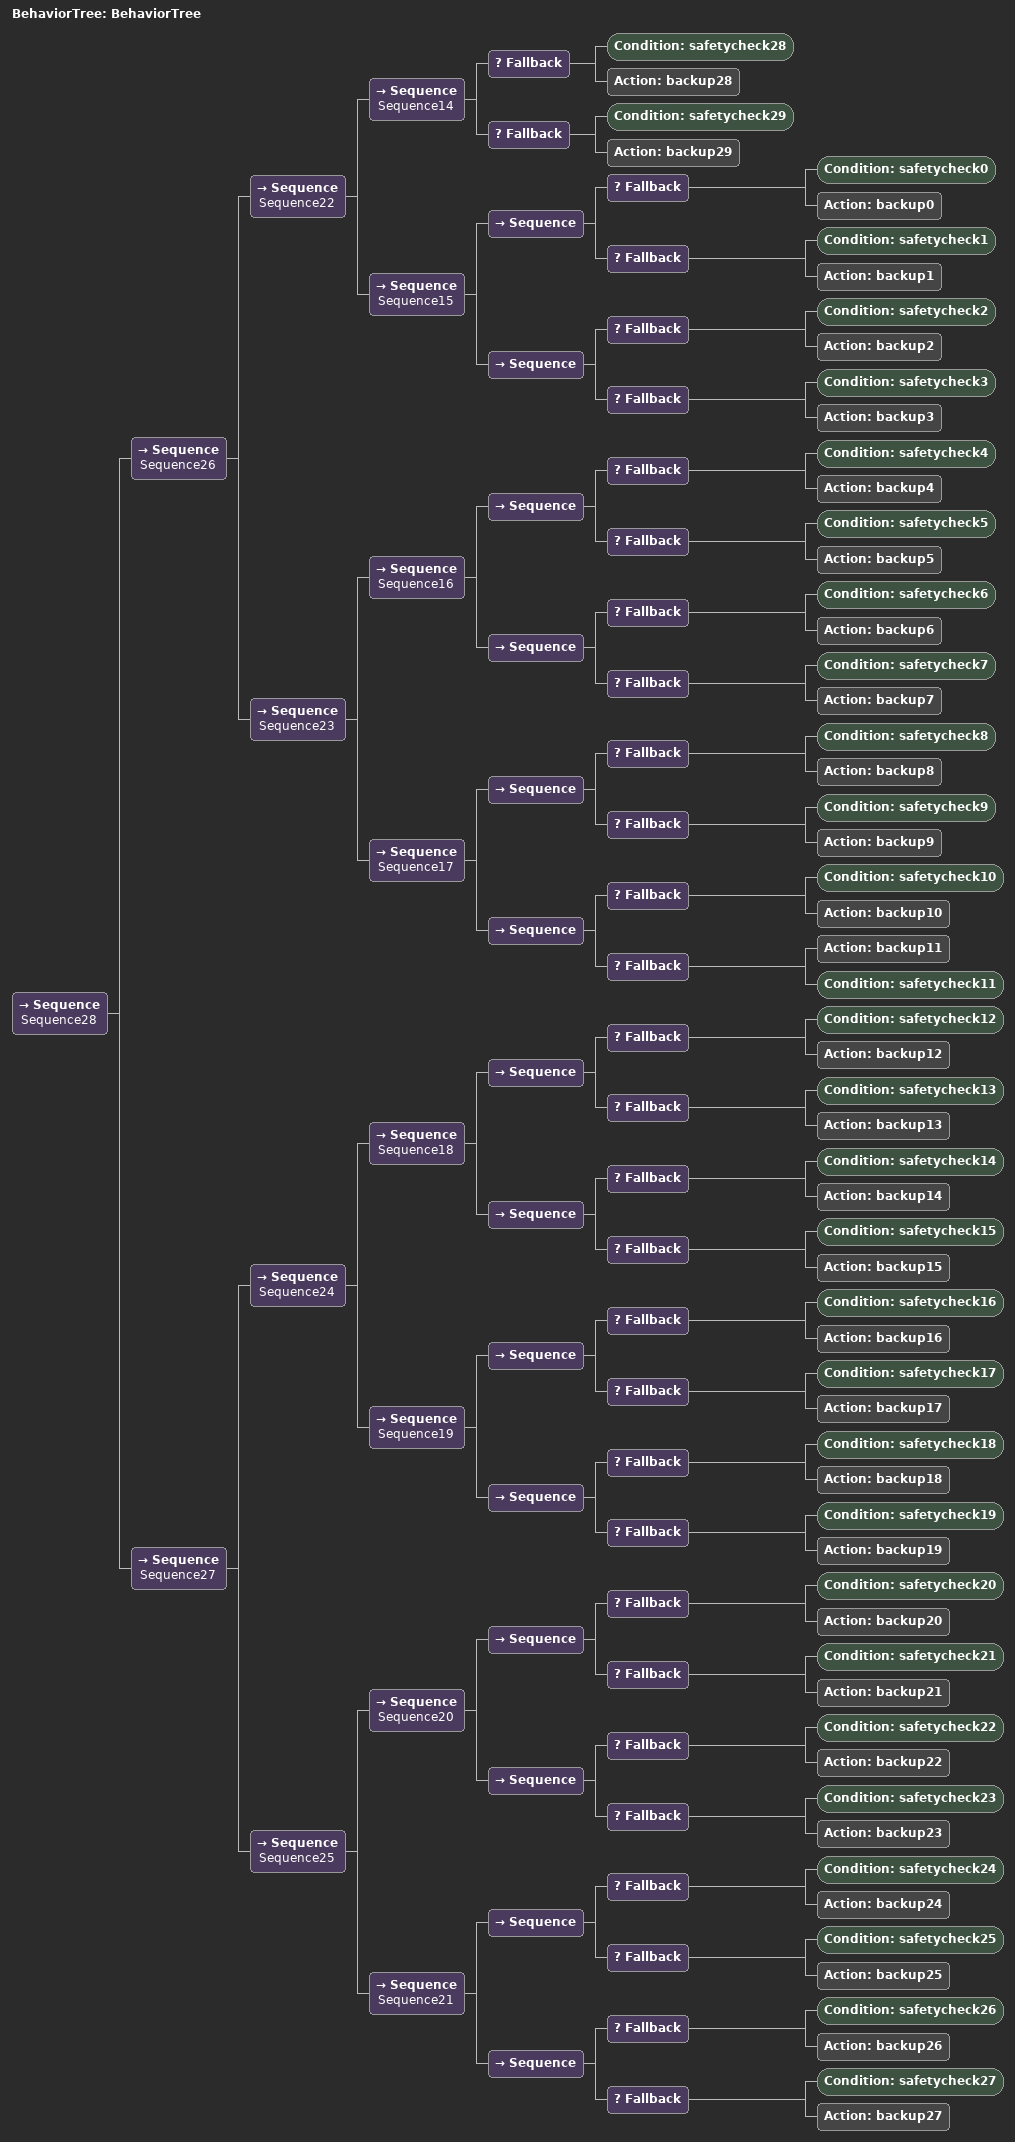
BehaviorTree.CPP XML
<?xml version="1.0"?>
<root deadline_time="" global_vars="" main_tree_to_execute="BehaviorTree" specification="">
    <BehaviorTree ID="BehaviorTree">
        <Sequence name="Sequence28">
            <Sequence name="Sequence26">
                <Sequence name="Sequence22">
                    <Sequence name="Sequence14">
                        <Fallback>
                            <Condition ID="safetycheck28"/>
                            <Action ID="backup28"/>
                        </Fallback>
                        <Fallback>
                            <Condition ID="safetycheck29"/>
                            <Action ID="backup29"/>
                        </Fallback>
                    </Sequence>
                    <Sequence name="Sequence15">
                        <Sequence>
                            <Fallback>
                                <Condition ID="safetycheck0"/>
                                <Action ID="backup0"/>
                            </Fallback>
                            <Fallback>
                                <Condition ID="safetycheck1"/>
                                <Action ID="backup1"/>
                            </Fallback>
                        </Sequence>
                        <Sequence>
                            <Fallback>
                                <Condition ID="safetycheck2"/>
                                <Action ID="backup2"/>
                            </Fallback>
                            <Fallback>
                                <Condition ID="safetycheck3"/>
                                <Action ID="backup3"/>
                            </Fallback>
                        </Sequence>
                    </Sequence>
                </Sequence>
                <Sequence name="Sequence23">
                    <Sequence name="Sequence16">
                        <Sequence>
                            <Fallback>
                                <Condition ID="safetycheck4"/>
                                <Action ID="backup4"/>
                            </Fallback>
                            <Fallback>
                                <Condition ID="safetycheck5"/>
                                <Action ID="backup5"/>
                            </Fallback>
                        </Sequence>
                        <Sequence>
                            <Fallback>
                                <Condition ID="safetycheck6"/>
                                <Action ID="backup6"/>
                            </Fallback>
                            <Fallback>
                                <Condition ID="safetycheck7"/>
                                <Action ID="backup7"/>
                            </Fallback>
                        </Sequence>
                    </Sequence>
                    <Sequence name="Sequence17">
                        <Sequence>
                            <Fallback>
                                <Condition ID="safetycheck8"/>
                                <Action ID="backup8"/>
                            </Fallback>
                            <Fallback>
                                <Condition ID="safetycheck9"/>
                                <Action ID="backup9"/>
                            </Fallback>
                        </Sequence>
                        <Sequence>
                            <Fallback>
                                <Condition ID="safetycheck10"/>
                                <Action ID="backup10"/>
                            </Fallback>
                            <Fallback>
                                <Action ID="backup11"/>
                                <Condition ID="safetycheck11"/>
                            </Fallback>
                        </Sequence>
                    </Sequence>
                </Sequence>
            </Sequence>
            <Sequence name="Sequence27">
                <Sequence name="Sequence24">
                    <Sequence name="Sequence18">
                        <Sequence>
                            <Fallback>
                                <Condition ID="safetycheck12"/>
                                <Action ID="backup12"/>
                            </Fallback>
                            <Fallback>
                                <Condition ID="safetycheck13"/>
                                <Action ID="backup13"/>
                            </Fallback>
                        </Sequence>
                        <Sequence>
                            <Fallback>
                                <Condition ID="safetycheck14"/>
                                <Action ID="backup14"/>
                            </Fallback>
                            <Fallback>
                                <Condition ID="safetycheck15"/>
                                <Action ID="backup15"/>
                            </Fallback>
                        </Sequence>
                    </Sequence>
                    <Sequence name="Sequence19">
                        <Sequence>
                            <Fallback>
                                <Condition ID="safetycheck16"/>
                                <Action ID="backup16"/>
                            </Fallback>
                            <Fallback>
                                <Condition ID="safetycheck17"/>
                                <Action ID="backup17"/>
                            </Fallback>
                        </Sequence>
                        <Sequence>
                            <Fallback>
                                <Condition ID="safetycheck18"/>
                                <Action ID="backup18"/>
                            </Fallback>
                            <Fallback>
                                <Condition ID="safetycheck19"/>
                                <Action ID="backup19"/>
                            </Fallback>
                        </Sequence>
                    </Sequence>
                </Sequence>
                <Sequence name="Sequence25">
                    <Sequence name="Sequence20">
                        <Sequence>
                            <Fallback>
                                <Condition ID="safetycheck20"/>
                                <Action ID="backup20"/>
                            </Fallback>
                            <Fallback>
                                <Condition ID="safetycheck21"/>
                                <Action ID="backup21"/>
                            </Fallback>
                        </Sequence>
                        <Sequence>
                            <Fallback>
                                <Condition ID="safetycheck22"/>
                                <Action ID="backup22"/>
                            </Fallback>
                            <Fallback>
                                <Condition ID="safetycheck23"/>
                                <Action ID="backup23"/>
                            </Fallback>
                        </Sequence>
                    </Sequence>
                    <Sequence name="Sequence21">
                        <Sequence>
                            <Fallback>
                                <Condition ID="safetycheck24"/>
                                <Action ID="backup24"/>
                            </Fallback>
                            <Fallback>
                                <Condition ID="safetycheck25"/>
                                <Action ID="backup25"/>
                            </Fallback>
                        </Sequence>
                        <Sequence>
                            <Fallback>
                                <Condition ID="safetycheck26"/>
                                <Action ID="backup26"/>
                            </Fallback>
                            <Fallback>
                                <Condition ID="safetycheck27"/>
                                <Action ID="backup27"/>
                            </Fallback>
                        </Sequence>
                    </Sequence>
                </Sequence>
            </Sequence>
        </Sequence>
    </BehaviorTree>
</root>
